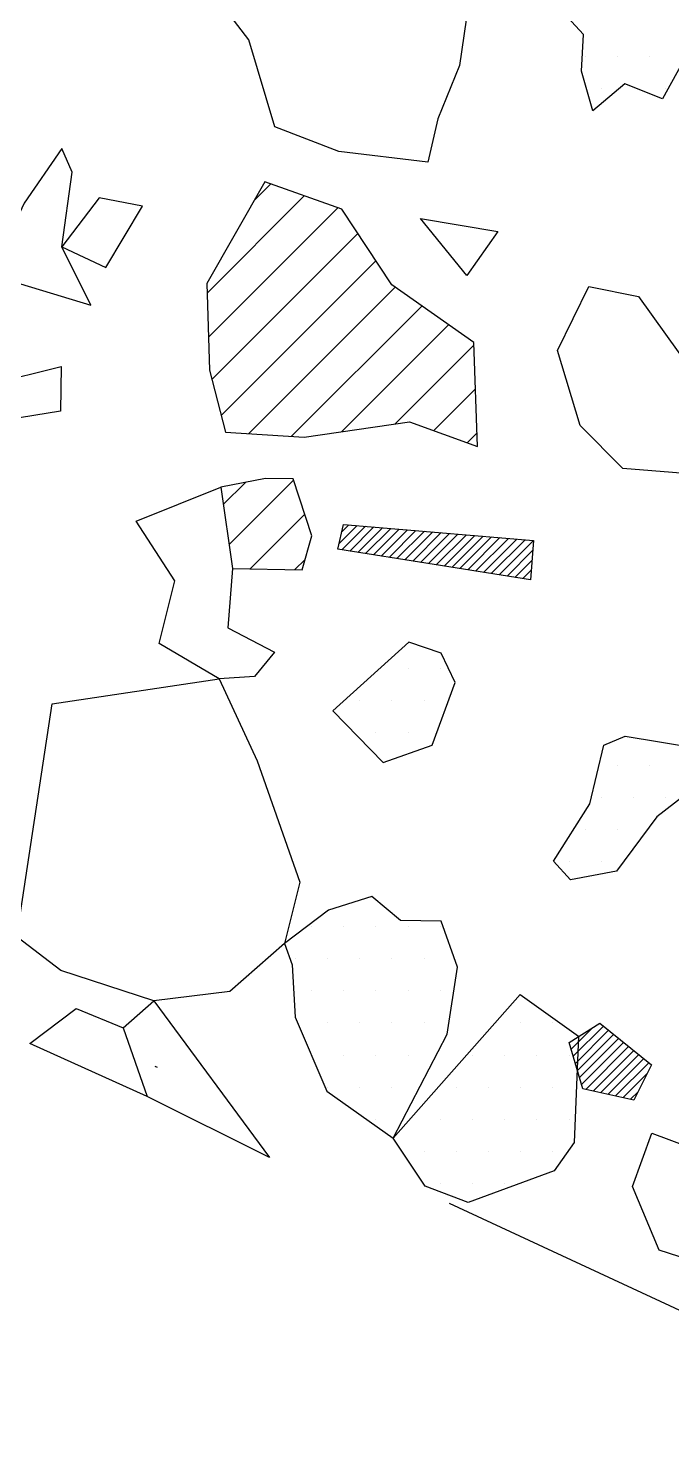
# Model space of a CAD drawing. Header units: metres. Extents: x -1500 to -958, y -1228 to -671.
# Drawn here: x -1139.7 to -1114.8, y -1165.4 to -1110.2 of the extents above; entities that cross this region are included whole.
import ezdxf

# ---------------------------------------------------------------- set-up
doc = ezdxf.new("R2010")
doc.units = ezdxf.units.M
doc.header["$LTSCALE"] = 25
doc.header["$MEASUREMENT"] = 0
doc.linetypes.add('STRICHPUNKTX2', pattern=[2, 1, -0.5, 0, -0.5])
doc.layers.get('0').update_dxf_attribs({"linetype": 'CONTINUOUS'})
for name, color, linetype in [('FEUER', 1, 'CONTINUOUS'), ('GRABUNGSGRENZE', 3, 'STRICHPUNKTX2'), ('KNOCHEN', 2, 'CONTINUOUS'), ('KNOCHENSCHRAFF', 2, 'CONTINUOUS'), ('STEINE', 4, 'CONTINUOUS'), ('STEINESCHRAFF', 4, 'CONTINUOUS')]:
    doc.layers.add(name, color=color, linetype=linetype)

# ---------------------------------------------------------------- blocks, each defined once
blk = doc.blocks.new('*X7')
at = {"color": 0}
for p, q in [((-1127.672, -1130.147), (-1126.974, -1129.449)), ((-1127.568, -1129.689), (-1127.3, -1129.421)), ((-1127.565, -1130.394), (-1126.648, -1129.476)), ((-1127.26, -1130.442), (-1126.322, -1129.504)), ((-1126.955, -1130.491), (-1125.996, -1129.532)), ((-1126.65, -1130.539), (-1125.67, -1129.559)), ((-1126.345, -1130.588), (-1125.344, -1129.587)), ((-1126.04, -1130.636), (-1125.018, -1129.614)), ((-1125.735, -1130.684), (-1124.692, -1129.642)), ((-1125.43, -1130.733), (-1124.366, -1129.669)), ((-1125.124, -1130.781), (-1124.04, -1129.697)), ((-1124.819, -1130.83), (-1123.714, -1129.724)), ((-1124.514, -1130.878), (-1123.388, -1129.752)), ((-1124.209, -1130.926), (-1123.062, -1129.78)), ((-1123.904, -1130.975), (-1122.736, -1129.807)), ((-1123.599, -1131.023), (-1122.41, -1129.835)), ((-1123.294, -1131.072), (-1122.084, -1129.862)), ((-1122.988, -1131.12), (-1121.758, -1129.89)), ((-1122.683, -1131.169), (-1121.432, -1129.917)), ((-1122.378, -1131.217), (-1121.106, -1129.945)), ((-1122.073, -1131.265), (-1120.78, -1129.972)), ((-1121.768, -1131.314), (-1120.454, -1130)), ((-1121.463, -1131.362), (-1120.128, -1130.028)), ((-1121.158, -1131.411), (-1120.155, -1130.408)), ((-1120.852, -1131.459), (-1120.187, -1130.793)), ((-1120.547, -1131.507), (-1120.218, -1131.178)), ((-1118.665, -1149.778), (-1117.825, -1148.937)), ((-1118.584, -1150.051), (-1117.418, -1148.884)), ((-1118.503, -1150.323), (-1117.221, -1149.041)), ((-1118.422, -1150.596), (-1117.025, -1149.198)), ((-1118.341, -1150.868), (-1116.828, -1149.355)), ((-1118.26, -1151.141), (-1116.632, -1149.512)), ((-1118.099, -1151.333), (-1116.436, -1149.67)), ((-1117.809, -1151.397), (-1116.239, -1149.827)), ((-1117.52, -1151.461), (-1116.043, -1149.984)), ((-1117.23, -1151.525), (-1115.846, -1150.141)), ((-1116.941, -1151.589), (-1115.65, -1150.298)), ((-1116.652, -1151.653), (-1115.713, -1150.715)), ((-1116.362, -1151.717), (-1116.068, -1151.423))]:
    blk.add_line(p, q, dxfattribs=at)
blk = doc.blocks.new('*X9')
at = {"color": 0}
for p, q in [((-1132.8, -1120.426), (-1129.027, -1116.653)), ((-1130.973, -1116.831), (-1130.331, -1116.188)), ((-1132.749, -1122.142), (-1127.724, -1117.117)), ((-1132.616, -1123.777), (-1126.949, -1118.11)), ((-1132.251, -1125.18), (-1126.245, -1119.174)), ((-1131.18, -1125.876), (-1125.5, -1120.197)), ((-1129.521, -1125.985), (-1124.464, -1120.928)), ((-1127.571, -1125.803), (-1123.427, -1121.659)), ((-1125.499, -1125.499), (-1122.448, -1122.448)), ((-1123.995, -1125.763), (-1122.388, -1124.155)), ((-1122.699, -1126.234), (-1122.327, -1125.863)), ((-1131.948, -1130.18), (-1129.45, -1127.682)), ((-1132.172, -1128.637), (-1131.307, -1127.771)), ((-1131.132, -1131.132), (-1129.01, -1129.01)), ((-1129.391, -1131.159), (-1128.996, -1130.764))]:
    blk.add_line(p, q, dxfattribs=at)
blk = doc.blocks.new('*X11')
at = {"color": 0}
for p, q in [((-1118.125, -1111.25), (-1118.125, -1111.25)), ((-1116.875, -1111.25), (-1116.875, -1111.25)), ((-1115.625, -1111.25), (-1115.625, -1111.25)), ((-1117.5, -1112.5), (-1117.5, -1112.5)), ((-1115, -1112.5), (-1115, -1112.5)), ((-1125, -1135), (-1125, -1135)), ((-1123.75, -1135), (-1123.75, -1135)), ((-1126.875, -1136.25), (-1126.875, -1136.25)), ((-1125.625, -1136.25), (-1125.625, -1136.25)), ((-1124.375, -1136.25), (-1124.375, -1136.25)), ((-1126.25, -1137.5), (-1126.25, -1137.5)), ((-1125, -1137.5), (-1125, -1137.5)), ((-1116.875, -1138.75), (-1116.875, -1138.75)), ((-1115.625, -1138.75), (-1115.625, -1138.75)), ((-1117.5, -1140), (-1117.5, -1140)), ((-1116.25, -1140), (-1116.25, -1140)), ((-1115, -1140), (-1115, -1140)), ((-1118.125, -1141.25), (-1118.125, -1141.25)), ((-1116.875, -1141.25), (-1116.875, -1141.25)), ((-1118.75, -1142.5), (-1118.75, -1142.5)), ((-1117.5, -1142.5), (-1117.5, -1142.5)), ((-1128.75, -1145), (-1128.75, -1145)), ((-1127.5, -1145), (-1127.5, -1145)), ((-1126.25, -1145), (-1126.25, -1145)), ((-1125, -1145), (-1125, -1145)), ((-1123.75, -1145), (-1123.75, -1145)), ((-1129.375, -1146.25), (-1129.375, -1146.25)), ((-1128.125, -1146.25), (-1128.125, -1146.25)), ((-1126.875, -1146.25), (-1126.875, -1146.25)), ((-1125.625, -1146.25), (-1125.625, -1146.25)), ((-1124.375, -1146.25), (-1124.375, -1146.25)), ((-1128.75, -1147.5), (-1128.75, -1147.5)), ((-1127.5, -1147.5), (-1127.5, -1147.5)), ((-1126.25, -1147.5), (-1126.25, -1147.5)), ((-1125, -1147.5), (-1125, -1147.5)), ((-1123.75, -1147.5), (-1123.75, -1147.5)), ((-1128.125, -1148.75), (-1128.125, -1148.75)), ((-1126.875, -1148.75), (-1126.875, -1148.75)), ((-1125.625, -1148.75), (-1125.625, -1148.75)), ((-1124.375, -1148.75), (-1124.375, -1148.75)), ((-1120.625, -1148.75), (-1120.625, -1148.75)), ((-1119.375, -1148.75), (-1119.375, -1148.75)), ((-1128.75, -1150), (-1128.75, -1150)), ((-1127.5, -1150), (-1127.5, -1150)), ((-1126.25, -1150), (-1126.25, -1150)), ((-1125, -1150), (-1125, -1150)), ((-1122.5, -1150), (-1122.5, -1150)), ((-1121.25, -1150), (-1121.25, -1150)), ((-1120, -1150), (-1120, -1150)), ((-1118.75, -1150), (-1118.75, -1150)), ((-1128.125, -1151.25), (-1128.125, -1151.25)), ((-1126.875, -1151.25), (-1126.875, -1151.25)), ((-1125.625, -1151.25), (-1125.625, -1151.25)), ((-1123.125, -1151.25), (-1123.125, -1151.25)), ((-1121.875, -1151.25), (-1121.875, -1151.25)), ((-1120.625, -1151.25), (-1120.625, -1151.25)), ((-1119.375, -1151.25), (-1119.375, -1151.25)), ((-1126.25, -1152.5), (-1126.25, -1152.5)), ((-1123.75, -1152.5), (-1123.75, -1152.5)), ((-1122.5, -1152.5), (-1122.5, -1152.5)), ((-1121.25, -1152.5), (-1121.25, -1152.5)), ((-1120, -1152.5), (-1120, -1152.5)), ((-1118.75, -1152.5), (-1118.75, -1152.5)), ((-1124.375, -1153.75), (-1124.375, -1153.75)), ((-1123.125, -1153.75), (-1123.125, -1153.75)), ((-1121.875, -1153.75), (-1121.875, -1153.75)), ((-1120.625, -1153.75), (-1120.625, -1153.75)), ((-1119.375, -1153.75), (-1119.375, -1153.75)), ((-1123.75, -1155), (-1123.75, -1155)), ((-1122.5, -1155), (-1122.5, -1155)), ((-1121.25, -1155), (-1121.25, -1155))]:
    blk.add_line(p, q, dxfattribs=at)

msp = doc.modelspace()

# ---------------------------------------------------------------- linework, layer by layer
at = {"layer": 'GRABUNGSGRENZE', "flags": 128}
msp.add_lwpolyline([(-1220.766, -790.191), (-958.177, -913.042), (-962.048, -968.938), (-967.478, -997.137), (-965.027, -1019.904), (-967.858, -1048.042), (-965.9, -1079.617), (-965.22, -1160.86), (-969.268, -1228.219), (-1079.002, -1176.427), (-1251.242, -1096.233)], dxfattribs=at)
at = {"layer": 'KNOCHEN'}
for points in [[(-1127.722, -1130.369), (-1127.503, -1129.404), (-1120.124, -1130.028), (-1120.249, -1131.555), (-1127.722, -1130.369)], [(-1118.743, -1149.516), (-1117.56, -1148.77), (-1115.546, -1150.381), (-1116.23, -1151.747), (-1118.21, -1151.308), (-1118.743, -1149.516)]]:
    msp.add_lwpolyline(points, dxfattribs=at)
at = {"layer": 'STEINE'}
for points in [[(-1130.17, -1113.973), (-1131.187, -1110.593), (-1133.185, -1107.964), (-1130.543, -1105.151), (-1126.896, -1106.583), (-1122.484, -1108.027), (-1122.998, -1111.586), (-1123.846, -1113.663), (-1124.228, -1115.339), (-1127.687, -1114.928), (-1130.17, -1113.973)], [(-1117.827, -1113.348), (-1118.262, -1111.813), (-1118.189, -1110.387), (-1119.292, -1109.198), (-1118.661, -1107.933), (-1115.888, -1106.6), (-1113.978, -1108.312), (-1113.861, -1110.607), (-1115.119, -1112.88), (-1116.588, -1112.297), (-1117.827, -1113.348)], [(-1141.215, -1119.713), (-1137.309, -1120.895), (-1138.446, -1118.635), (-1138.045, -1115.736), (-1138.438, -1114.813), (-1139.898, -1116.931), (-1141.215, -1119.713)], [(-1122.309, -1126.376), (-1122.451, -1122.348), (-1125.627, -1120.107), (-1127.569, -1117.172), (-1130.559, -1116.107), (-1132.812, -1120.047), (-1132.711, -1123.412), (-1132.085, -1125.817), (-1129.031, -1126.017), (-1124.945, -1125.418), (-1122.309, -1126.376)], [(-1138.446, -1118.635), (-1136.726, -1119.426), (-1135.313, -1117.053), (-1136.99, -1116.721), (-1138.446, -1118.635)], [(-1122.717, -1119.745), (-1124.517, -1117.525), (-1121.518, -1118.03), (-1122.717, -1119.745)], [(-1116.666, -1127.228), (-1118.322, -1125.571), (-1119.194, -1122.653), (-1117.984, -1120.174), (-1116.053, -1120.561), (-1113.459, -1124.168), (-1113.612, -1127.479), (-1116.666, -1127.228)], [(-1141.611, -1125.517), (-1141.178, -1123.944), (-1138.467, -1123.272), (-1138.494, -1125.004), (-1141.611, -1125.517)], [(-1131.811, -1131.121), (-1129.11, -1131.163), (-1128.733, -1129.844), (-1129.464, -1127.641), (-1130.534, -1127.625), (-1132.271, -1127.954)], [(-1132.335, -1135.394), (-1134.659, -1134.033), (-1134.06, -1131.596), (-1135.553, -1129.28), (-1132.271, -1127.954), (-1131.811, -1131.121), (-1131.999, -1133.412), (-1130.179, -1134.357), (-1130.958, -1135.313), (-1132.335, -1135.394)], [(-1127.921, -1136.634), (-1125.965, -1138.652), (-1124.069, -1137.968), (-1123.165, -1135.536), (-1123.708, -1134.406), (-1124.975, -1133.979), (-1127.921, -1136.634)], [(-1138.822, -1136.364), (-1132.335, -1135.394), (-1130.856, -1138.576), (-1129.196, -1143.29), (-1129.793, -1145.676), (-1131.912, -1147.529), (-1134.873, -1147.891), (-1138.473, -1146.714), (-1140.186, -1145.414), (-1138.822, -1136.364)], [(-1116.908, -1142.869), (-1118.697, -1143.198), (-1119.348, -1142.474), (-1117.938, -1140.254), (-1117.393, -1137.969), (-1116.572, -1137.625), (-1113.827, -1138.075), (-1113.851, -1139.604), (-1115.346, -1140.753), (-1116.908, -1142.869)], [(-1129.5, -1146.496), (-1129.379, -1148.537), (-1128.149, -1151.409), (-1125.579, -1153.233), (-1123.478, -1149.188), (-1123.081, -1146.596), (-1123.716, -1144.802), (-1125.295, -1144.778), (-1126.402, -1143.843), (-1128.092, -1144.378), (-1129.793, -1145.676), (-1129.5, -1146.496)], [(-1136.061, -1148.943), (-1134.873, -1147.891), (-1130.38, -1153.974), (-1135.134, -1151.607)], [(-1125.579, -1153.233), (-1120.651, -1147.652), (-1118.383, -1149.267), (-1118.548, -1153.392), (-1119.33, -1154.502), (-1122.661, -1155.724), (-1124.333, -1155.087), (-1125.579, -1153.233)], [(-1139.689, -1149.549), (-1137.884, -1148.201), (-1136.061, -1148.943), (-1135.134, -1151.607), (-1139.689, -1149.549)], [(-1115.25, -1157.571), (-1116.282, -1155.109), (-1115.536, -1153.031), (-1114.117, -1153.563), (-1113.296, -1156.48), (-1114.083, -1157.946), (-1115.25, -1157.571)]]:
    msp.add_lwpolyline(points, dxfattribs=at)

# ---------------------------------------------------------------- block references
at = {"layer": 'FEUER'}
msp.add_blockref('*X9', (0, 0), dxfattribs=at)
at = {"layer": 'KNOCHENSCHRAFF'}
msp.add_blockref('*X7', (0, 0), dxfattribs=at)
at = {"layer": 'STEINESCHRAFF'}
msp.add_blockref('*X11', (0, 0), dxfattribs=at)

doc.saveas('drawing.dxf')
